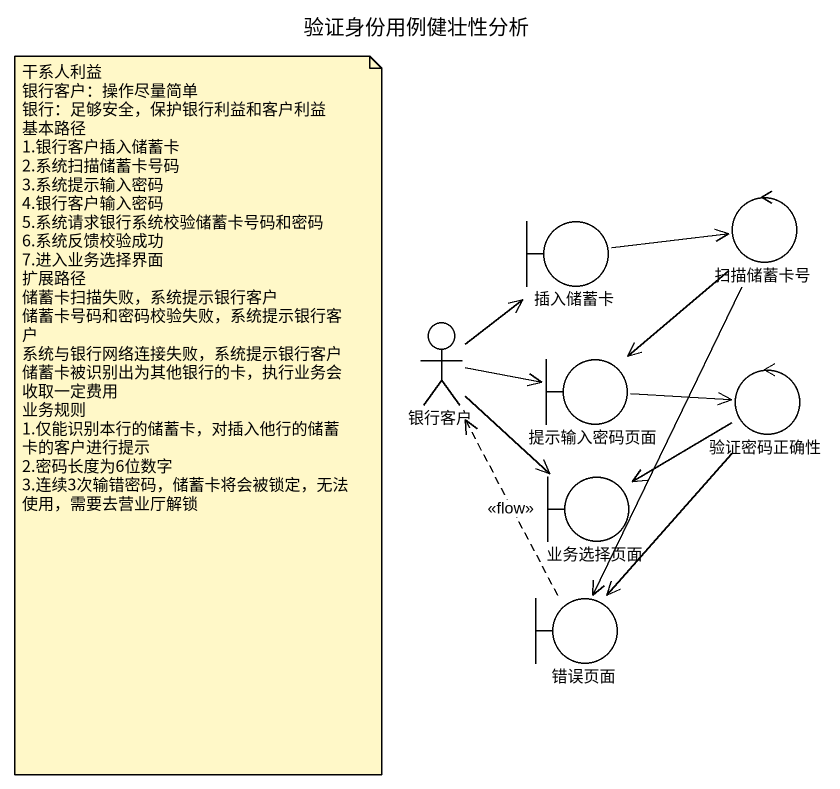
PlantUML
@startuml
title 验证身份用例健壮性分析
boundary 插入储蓄卡
control 扫描储蓄卡号
actor 银行客户
boundary 提示输入密码页面
control 验证密码正确性
boundary 业务选择页面
boundary 错误页面
插入储蓄卡 -right-> 扫描储蓄卡号
扫描储蓄卡号 --> 提示输入密码页面
扫描储蓄卡号 --> 错误页面
银行客户 -up-> 插入储蓄卡
银行客户 -right-> 提示输入密码页面
银行客户 --> 业务选择页面
提示输入密码页面 -right-> 验证密码正确性
验证密码正确性 --> 业务选择页面
验证密码正确性 --> 错误页面
错误页面 .up.> 银行客户 : <<flow>>
note as N1
  干系人利益
  银行客户：操作尽量简单
  银行：足够安全，保护银行利益和客户利益
  基本路径
  1.银行客户插入储蓄卡
  2.系统扫描储蓄卡号码
  3.系统提示输入密码
  4.银行客户输入密码
  5.系统请求银行系统校验储蓄卡号码和密码
  6.系统反馈校验成功
  7.进入业务选择界面
  扩展路径
  储蓄卡扫描失败，系统提示银行客户
  储蓄卡号码和密码校验失败，系统提示银行客户
  系统与银行网络连接失败，系统提示银行客户
  储蓄卡被识别出为其他银行的卡，执行业务会收取一定费用
  业务规则
  1.仅能识别本行的储蓄卡，对插入他行的储蓄卡的客户进行提示
  2.密码长度为6位数字
  3.连续3次输错密码，储蓄卡将会被锁定，无法使用，需要去营业厅解锁
end note
@enduml
